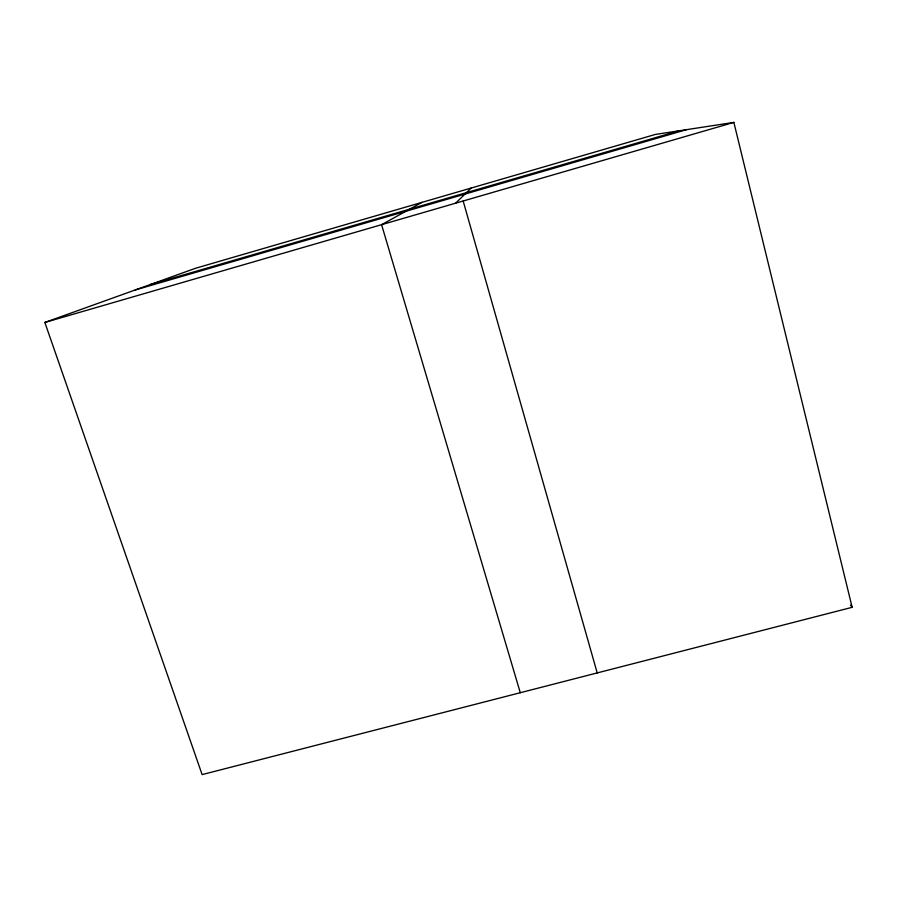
<?xml version="1.0" encoding="UTF-8"?>
<svg xmlns="http://www.w3.org/2000/svg" width="897" height="897" viewBox="0 0 897 897"><rect width="100%" height="100%" fill="white"/><g stroke="black" fill="none" stroke-linecap="round" stroke-linejoin="round"><path stroke-width="1.35" d="M455.564 203.204L471.25 188.022M421.96 202.363L381.584 224.687L520.282 692.719M44.85 322.46L195.546 268.27L655.281 134.46L733.869 122.396L852.15 607.314L202.117 774.604L44.85 322.46L733.869 122.396M149.765 284.73L678.906 130.839M135.055 290.023L686.541 129.661M850.434 605.105L852.15 607.314M463.166 201.006L597.211 672.918"/></g></svg>
